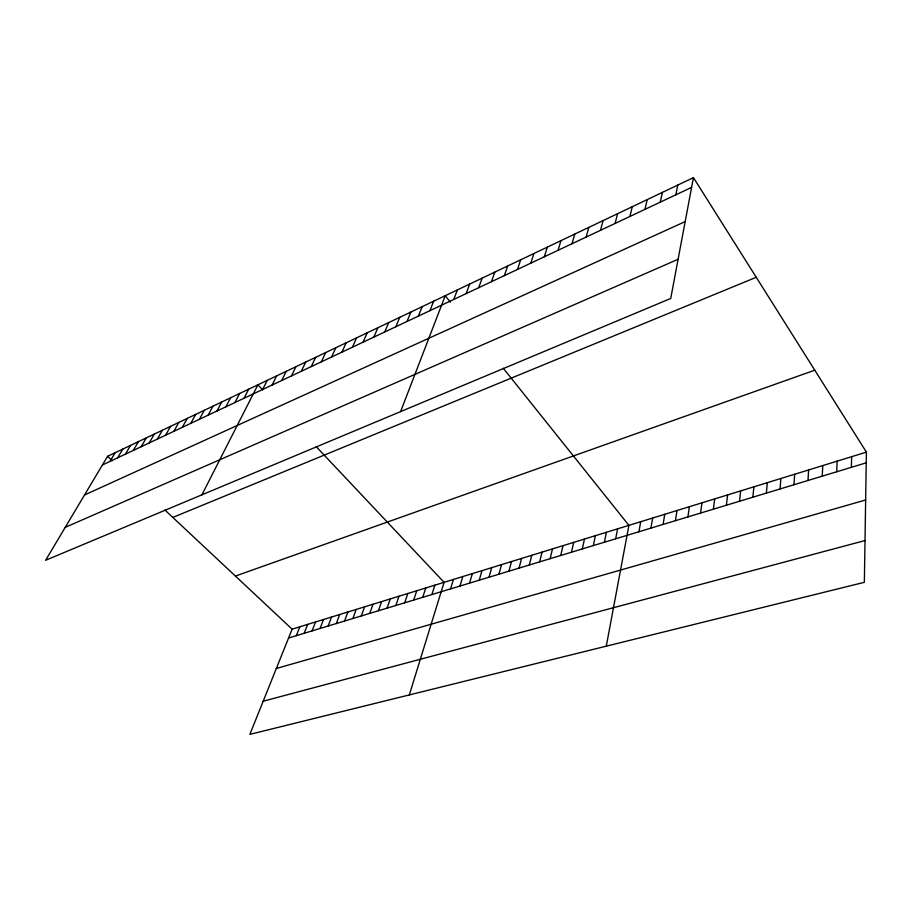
<?xml version="1.0" encoding="UTF-8"?>
<svg xmlns="http://www.w3.org/2000/svg" width="912" height="912" viewBox="0 0 912 912"><rect width="100%" height="100%" fill="white"/><g stroke="black" fill="none" stroke-linecap="round" stroke-linejoin="round"><path stroke-width="1.37" d="M866.4 452.135L864.359 582.312L249.865 734.377L292.125 629.177L866.4 452.135L693.439 177.623L107.559 456.319L45.6 560.299L670.73 298.463L693.439 177.623M851.363 467.32L851.66 456.684M836.714 471.766L837.113 461.164M822.248 476.155L822.772 465.587M807.998 480.476L808.613 469.954M793.93 484.751L794.66 474.251M780.056 488.957L780.889 478.504M766.365 493.107L767.3 482.687M752.856 497.2L753.882 486.826M739.529 501.247L740.647 490.907M726.374 505.237L727.594 494.931M713.389 509.17L714.7 498.91M700.576 513.057L701.966 502.831M687.922 516.899L689.404 506.707M675.427 520.684L677 510.526M663.104 524.423L664.745 514.3M650.929 528.116L652.65 518.027M638.913 531.764L640.714 521.71M606.275 646.175L628.915 525.358L503.264 368.243M615.657 538.821L617.606 528.835M675.815 194.837L677.776 185.079M604.405 542.23L606.423 532.289M593.302 545.593L595.376 535.686M660.265 202.168L662.363 192.409M582.323 548.933L584.467 539.049M571.471 552.216L573.682 542.378M644.966 209.372L647.189 199.625M560.743 555.476L563.012 545.672M550.141 558.691L552.478 548.921M629.918 216.463L632.255 206.739M539.665 561.86L542.059 552.125M615.098 223.451L617.549 213.727M529.313 565.007L531.753 555.305M519.065 568.108L521.573 558.44M508.942 571.186L511.507 561.553M600.506 230.326L603.071 220.613M498.932 574.218L501.554 564.619M586.142 237.086L588.81 227.396M489.037 577.216L491.705 567.652M479.256 580.192L481.969 570.65M571.995 243.755L574.777 234.076M469.577 583.121L472.336 573.625M460.001 586.028L462.817 576.555M558.064 250.321L560.948 240.654M450.539 588.901L453.401 579.462M409.317 694.921L444.087 582.335L316.19 446.641M544.339 256.785L547.325 247.141M431.923 594.544L434.864 585.173M530.818 263.146L533.896 253.525M422.758 597.326L425.744 587.989M413.695 600.073L416.727 590.771M517.503 269.428L520.672 259.817M404.734 602.786L407.801 593.518M395.865 605.477L398.977 596.243M504.382 275.606L507.642 266.008M387.087 608.144L390.233 598.933M378.4 610.778L381.592 601.601M491.454 281.694L494.794 272.118M369.805 613.377L373.031 604.234M478.72 287.702L482.14 278.137M361.3 615.965L364.572 606.845M352.887 618.518L356.182 609.433M344.554 621.038L347.894 611.986M466.157 293.618L469.669 284.077M336.311 623.546L339.686 614.517M453.777 299.444L457.368 289.925M328.149 626.02L331.558 617.025M320.078 628.471L323.509 619.499M400.607 411.597L445.238 295.693L450.38 302.123M312.075 630.887L315.541 621.961M429.905 310.696L433.633 301.222M304.163 633.293L307.663 624.389M296.332 635.664L299.854 626.795M418.38 316.122L422.176 306.66M407.014 321.48L410.879 312.041M395.808 326.758L399.73 317.342M384.739 331.968L388.729 322.574M373.829 337.121L377.876 327.739M363.056 342.194L367.16 332.834M352.42 347.198L356.581 337.862M341.932 352.146L346.15 342.832M331.569 357.025L335.844 347.734M321.343 361.847L325.664 352.579M311.243 366.601L315.62 357.356M301.279 371.298L305.702 362.075M291.441 375.938L295.898 366.738M281.717 380.509L286.22 371.332M272.118 385.035L276.667 375.881M262.633 389.504L267.227 380.372M201.928 494.817L257.902 384.807L262.667 389.857M244.017 398.27L248.691 389.185M234.886 402.58L239.594 393.517M225.857 406.832L230.599 397.792M216.931 411.038L221.719 402.021M208.118 415.188L212.941 406.193M199.409 419.292L204.265 410.32M190.802 423.339L195.681 414.401M182.297 427.352L187.211 418.437M173.884 431.319L178.832 422.416M165.574 435.229L170.555 426.36M157.366 439.105L162.359 430.259M149.237 442.924L154.265 434.101M141.212 446.709L146.262 437.908M133.277 450.448L138.35 441.682M125.423 454.153L130.53 445.398M117.659 457.801L122.789 449.08M109.987 461.426L115.129 452.717M102.395 464.995L691.604 187.393M84.52 494.988L685.174 221.593M65.231 527.353L678.095 259.27M172.813 517.435L756.242 277.294M235.41 576.065L814.769 370.192M288.568 638.024L866.229 462.817M276.325 668.496L865.648 499.981M263.18 701.225L865.009 540.554M107.559 456.319L112.233 460.697M164.912 510.025L292.125 629.177"/></g></svg>
